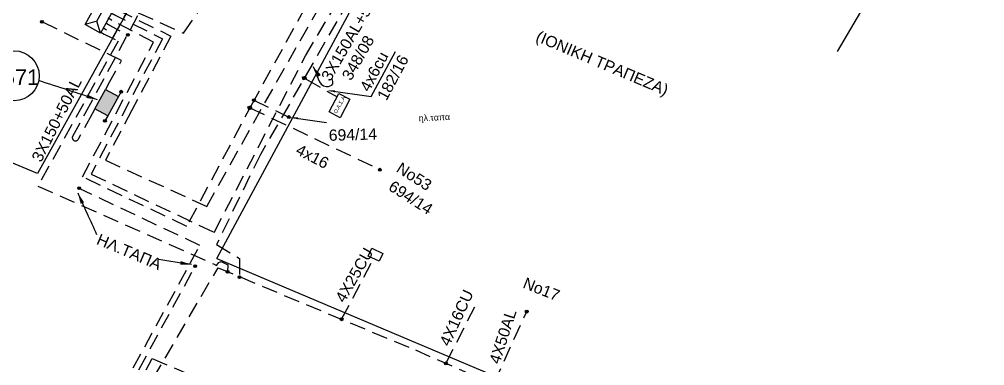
# Model space of a CAD drawing. Header units: millimetres. Extents: x 924 to 3152, y 704 to 1760.
# Drawn here: x 2200.6 to 2354.7, y 1105.1 to 1160.4 of the extents above; entities that cross this region are included whole.
import ezdxf

# ---------------------------------------------------------------- set-up
doc = ezdxf.new("R2010")
doc.units = ezdxf.units.MM
doc.linetypes.add('DASHED', pattern=[19.05, 12.7, -6.35])
for name, color, linetype in [('Link Box 4 Διευθύνσεων', 7, 'Continuous'), ('Άγνωστα', 7, 'Continuous'), ('Γυμνά εναέρια ΧΤ και ΦΟΠ (3Φ)   3x35+35+16CU', 7, 'Continuous'), ('Επιγραφές - Σχήματα', 7, 'Continuous'), ('Επιτοίχιο Κουτί', 7, 'Continuous'), ('Καλώδια ΧΤ   3x150+50AL', 7, 'DASHED'), ('Καλώδια ΧΤ   3x150+50CU', 7, 'DASHED'), ('Καλώδια ΧΤ   3x150AL+50XLPE', 7, 'DASHED'), ('Καλώδια ΧΤ   4x25CU', 7, 'DASHED'), ('Συνδέσεις', 7, 'Continuous'), ('Υποσταθμός πόλεως', 7, 'Continuous'), ('Υπόβαθρο ΔΕΗ', 7, 'Continuous'), ('Υπόγεια Καλώδια Δικτύου ΧΤ   .10', 7, 'DASHED'), ('Υπόγεια Καλώδια Δικτύου ΧΤ   .15', 7, 'DASHED'), ('Υπόγεια καλώδια Παροχών ΧΤ   4x16CU', 7, 'DASHED'), ('Υπόγεια καλώδια Παροχών ΧΤ   4x50AL', 7, 'DASHED'), ('Υπόγεια καλώδια Παροχών ΧΤ   4x6', 7, 'DASHED')]:
    doc.layers.add(name, color=color, linetype=linetype)
doc.styles.get("Standard").update_dxf_attribs({"font": 'ARIAL.TTF'})
doc.linetypes.add('SYN_LINE', pattern='A,0.5,-0.0001,["/\\/\\/\\/",Standard,S=0.1,R=0,X=0,Y=-0.05],-0.25', length=0.7501)
doc.dimstyles.new('ISO-25', dxfattribs={"dimtxt": 2.5, "dimasz": 2.5, "dimexe": 1.25, "dimexo": 0.625, "dimtad": 1, "dimtxsty": 'Standard', "dimcen": 2.5, "dimadec": 0, "dimazin": 0, "dimtfac": 1, "dimtmove": 0, "dimatfit": 3, "dimfxl": 1, "dimarcsym": 0})
doc.dimstyles.get("Standard").update_dxf_attribs({"dimtxt": 0.18, "dimasz": 0.18, "dimexe": 0.18, "dimexo": 0.0625, "dimgap": 0.09, "dimtad": 0, "dimtih": 1, "dimtoh": 1, "dimdec": 4, "dimzin": 0, "dimdsep": 46, "dimtxsty": 'Standard', "dimcen": 0.09, "dimadec": 0, "dimazin": 0, "dimtfac": 1, "dimtdec": 4, "dimtofl": 0, "dimtmove": 0, "dimatfit": 3, "dimfxl": 1, "dimtolj": 1, "dimtzin": 0, "dimarcsym": 0})

# ---------------------------------------------------------------- blocks, each defined once
blk = doc.blocks.new('ΕΠΙΤΟΙΧΙΟ ΚΟΥΤΙ')
at = {"layer": 'Επιτοίχιο Κουτί', "ltscale": 40}
blk.add_lwpolyline([(-2.06, 1.35), (1.86, 1.35), (1.86, -1.39), (-2.06, -1.39)], close=True, dxfattribs=at)
blk = doc.blocks.new('_ΣΥΝΔΕΣΗ')
at = {"layer": 'Συνδέσεις', "linetype": 'SYN_LINE', "ltscale": 40}
blk.add_hatch(color=256, dxfattribs=at).paths.add_polyline_path([(0.5, -0.01, 1), (-0.5, -0.01, 1)])
at = {"layer": 'Συνδέσεις'}
blk.add_circle((0, -0.01), 0.5, dxfattribs=at)
blk = doc.blocks.new('LINK BOX 4 ΑΝΑΧΩΡΗΣΕΩΝ')
at = {"layer": 'Link Box 4 Διευθύνσεων', "ltscale": 40}
blk.add_hatch(color=256, dxfattribs=at).paths.add_polyline_path([(-3.54, 0), (-3.54, -4.67), (3.54, -4.67), (3.54, 0)])
for p, q in [((-3.54, 0), (-5.33, 0)), ((5.33, 0), (3.54, 0)), ((-3.54, -4.67), (-5.33, -4.67)), ((5.33, -4.67), (3.54, -4.67))]:
    blk.add_line(p, q, dxfattribs=at)
blk.add_lwpolyline([(-3.54, -4.67), (-3.54, 0), (3.54, 0), (3.54, -4.67)], close=True, dxfattribs=at)
blk = doc.blocks.new('ΥΠΟΣΤΑΘΜΟΣ ΠΟΛΕΩΣ 13 ΑΝΑΧΩΡΗΣΕΩΝ')
at = {"layer": 'Υποσταθμός πόλεως', "ltscale": 40}
for p, q in [((-11.12, -2.82), (-11.12, -4)), ((-9.53, -2.82), (-9.53, -4)), ((-7.77, -2.82), (-7.77, -4)), ((-5.99, -2.82), (-5.99, -4)), ((-4.14, -2.82), (-4.14, -4)), ((-2.3, -2.82), (-2.3, -4)), ((-0.43, -2.82), (-0.43, -4)), ((1.54, -2.82), (1.54, -4)), ((3.43, -2.82), (3.43, -4)), ((5.39, -2.82), (5.39, -4)), ((7.32, -2.82), (7.32, -4)), ((9.32, -2.82), (9.32, -4)), ((11.11, -2.82), (11.11, -4))]:
    blk.add_line(p, q, dxfattribs=at)
blk.add_lwpolyline([(-11.43, 2.82), (11.43, 2.82), (11.43, -2.82), (-11.43, -2.82)], close=True, dxfattribs=at)
for points in [[(-8.62, 0), (-11.43, 2.82)], [(-11.43, -2.82), (-8.62, 0)], [(-8.62, 0), (8.62, 0)], [(8.62, 0), (11.43, 2.82)], [(11.43, -2.82), (8.62, 0)]]:
    blk.add_lwpolyline(points, dxfattribs=at)
at = {"layer": 'Υποσταθμός πόλεως', "linetype": 'SYN_LINE', "ltscale": 40, "flags": 1}
for tag, p in [('ΜΕΤΑΣΧΗΜΑΤΙΣΜΟΣ', (12.22, 1.68)), ('ΙΣΧΥΣ', (12.2, -1.11)), ('ΑΡΙΘΜΟΣ', (12.32, -3.83))]:
    blk.add_attdef(tag, p, '', height=1.8, dxfattribs=at)
blk = doc.blocks.new('TSONTA XT1')
at = {"ltscale": 40}
h = blk.add_hatch(color=256, dxfattribs=at)
h.dxf.hatch_style = 1
h.paths.add_polyline_path([(595.96, 2487.66), (597.07, 2488.77), (595.96, 2489.87), (594.85, 2488.77)])
blk.add_lwpolyline([(594.85, 2488.77), (595.96, 2489.87), (597.07, 2488.77), (595.96, 2487.66)], close=True, dxfattribs=at)

msp = doc.modelspace()

# ---------------------------------------------------------------- linework, layer by layer
at = {"layer": 'Γυμνά εναέρια ΧΤ και ΦΟΠ (3Φ)   3x35+35+16CU', "linetype": 'Continuous', "ltscale": 80}
msp.add_lwpolyline([(2251.848, 1144.684), (2250.08, 1145.624), (2251.653, 1148.583), (2253.421, 1147.643), (2251.848, 1144.684)], dxfattribs=at)
at = {"layer": 'Επιγραφές - Σχήματα'}
msp.add_circle((2199.83, 1151.399), 4, dxfattribs=at)
at = {"layer": 'Καλώδια ΧΤ   3x150+50AL', "color": 30, "ltscale": 0.2}
msp.add_lwpolyline([(2212.276, 1145.319), (2209.984, 1141.163, -0.7935312), (2209.119, 1141.661), (2211.159, 1145.364), (2228.642, 1177.872)], format="xyb", dxfattribs=at)
msp.add_lwpolyline([(2214.849, 1149.985), (2216.964, 1153.821), (2204.257, 1160.016)], dxfattribs=at)
at = {"layer": 'Καλώδια ΧΤ   3x150+50AL', "color": 151, "ltscale": 0.2}
msp.add_lwpolyline([(2213.645, 1158.314), (2216.402, 1156.95), (2203.619, 1133.753), (2231.641, 1121.329), (2232.104, 1121.055), (2232.472, 1121.553), (2232.851, 1121.7), (2233.921, 1121.158), (2233.895, 1120.066)], dxfattribs=at)
at = {"layer": 'Καλώδια ΧΤ   3x150+50CU', "color": 1, "ltscale": 0.2}
msp.add_lwpolyline([(2215.282, 1161.397), (2223.505, 1157.329), (2212.099, 1135.686), (2231.755, 1126.361), (2246.319, 1154.568), (2257.482, 1173.526), (2267.914, 1192.652), (2279.959, 1216.009), (2291.865, 1239.654), (2291.568, 1240.773), (2292.209, 1241.926), (2293.706, 1242.62), (2304.358, 1260.737), (2304.358, 1260.737)], dxfattribs=at)
at = {"layer": 'Καλώδια ΧΤ   3x150+50CU', "color": 151, "ltscale": 0.2}
msp.add_lwpolyline([(2229.443, 1100.417), (2228.729, 1100.705), (2228.475, 1100.076), (2221.989, 1102.992), (2232.361, 1120.706), (2263.86, 1107.574), (2274.391, 1102.954), (2274.707, 1101.501), (2275.8, 1100.731), (2277.414, 1100.713), (2278.042, 1101.358)], dxfattribs=at)
at = {"layer": 'Καλώδια ΧΤ   3x150AL+50XLPE', "color": 233, "linetype": 'DASHED', "ltscale": 0.2, "true_color": 0xd2798f}
msp.add_lwpolyline([(2216.153, 1163.037), (2226.859, 1158.202), (2235.49, 1170.591), (2237.364, 1172.268), (2244.003, 1182.738), (2244.02, 1186.306), (2266.212, 1227.52), (2265.083, 1232.452), (2268.461, 1239.106), (2267.605, 1240.869), (2279.8, 1262.981), (2288.211, 1267.517), (2292.272, 1275.641), (2288.199, 1277.677), (2292.106, 1285.148), (2290.844, 1290.688), (2311.423, 1330.366), (2311.423, 1330.366, 0.4934794), (2312.775, 1337.573), (2317.731, 1346.179, 0.6314867), (2320.775, 1349.04), (2324.413, 1355.91), (2328.213, 1364.241, 0.8483663), (2329.579, 1370.4)], format="xyb", dxfattribs=at)
at = {"layer": 'Καλώδια ΧΤ   3x150AL+50XLPE', "color": 151, "ltscale": 0.2}
msp.add_lwpolyline([(2313.944, 1249.447, -0.4202588), (2312.475, 1251.502), (2305.26, 1256.789, 0.1896008), (2303.525, 1256.978), (2303.525, 1256.978), (2303.525, 1256.978), (2292.781, 1238.519), (2260.819, 1176.618), (2239.128, 1138.841), (2232.136, 1124.43), (2235.816, 1122.175), (2235.783, 1119.209)], format="xyb", dxfattribs=at)
at = {"layer": 'Καλώδια ΧΤ   3x150AL+50XLPE', "linetype": 'DASHED', "ltscale": 0.2}
msp.add_lwpolyline([(2215.505, 1157.394), (2221.535, 1168.286)], dxfattribs=at)
at = {"layer": 'Καλώδια ΧΤ   3x150AL+50XLPE', "color": 30, "linetype": 'DASHED', "ltscale": 0.2}
msp.add_lwpolyline([(2214.432, 1159.796), (2218.162, 1157.815)], dxfattribs=at)
at = {"layer": 'Καλώδια ΧΤ   3x150AL+50XLPE', "color": 1, "linetype": 'DASHED', "ltscale": 0.2}
msp.add_lwpolyline([(2170.713, 985.037), (2181.625, 1034.032), (2228.714, 1120.982)], dxfattribs=at)
msp.add_lwpolyline([(2241.911, 941.774), (2241.158, 942.247), (2240.374, 942.735), (2230.169, 949.105, 1.0104549), (2227.216, 950.948), (2171.843, 985.51), (2182.571, 1033.678), (2203.62, 1072.544), (2217.25, 1097.713), (2221.857, 1106.219), (2230.317, 1102.581)], format="xyb", dxfattribs=at)
at = {"layer": 'Καλώδια ΧΤ   4x25CU', "color": 151, "ltscale": 0.2}
msp.add_lwpolyline([(2252.092, 1112.48), (2257.205, 1122.175)], dxfattribs=at)
at = {"layer": 'Υπόβαθρο ΔΕΗ'}
for points in [[(2177.008, 1206.887), (2183.897, 1226.5), (2193.9, 1255.648), (2198.414, 1269.494), (2265.707, 1253.254), (2245.652, 1214.223), (2221.535, 1168.286), (2203.549, 1135.795), (2173.199, 1148.484), (2140.99, 1162.336)], [(2232.181, 1122.175), (2257.013, 1168.362), (2285.463, 1222.19), (2295.147, 1241.005), (2342.693, 1207.066), (2319.924, 1165.527)], [(2331.238, 1155.29), (2355.796, 1197.108), (2409.029, 1168.198), (2397.772, 1146.954), (2385.497, 1122.175)], [(2256.799, 1148.07), (2260.675, 1155.279)]]:
    msp.add_lwpolyline(points, dxfattribs=at)
at = {"layer": 'Υπόβαθρο ΔΕΗ', "ltscale": 0.2}
msp.add_lwpolyline([(2232.181, 1122.175), (2359.756, 1068.193), (2385.497, 1122.175)], dxfattribs=at)
at = {"layer": 'Υπόγεια Καλώδια Δικτύου ΧΤ   .10', "color": 173, "ltscale": 0.2}
msp.add_lwpolyline([(2216.319, 1161.932), (2224.849, 1157.734), (2218.607, 1145.891), (2214.393, 1137.894), (2230.577, 1130.518), (2239.836, 1147.076), (2263.63, 1188.884), (2284.114, 1228.07), (2300.555, 1260.237, -0.3765001), (2300.634, 1262.08), (2303.386, 1267.045, -0.6091739), (2304.275, 1266.586), (2304.092, 1266.256)], format="xyb", dxfattribs=at)
at = {"layer": 'Υπόγεια Καλώδια Δικτύου ΧΤ   .10', "color": 1, "ltscale": 0.2}
msp.add_lwpolyline([(2174.781, 1023.296), (2175.68, 1027.425), (2179.447, 1028.851), (2180.679, 1034.386), (2229.456, 1124.281), (2210.188, 1133.391), (2210.188, 1133.391), (2210.188, 1133.391), (2210.188, 1133.391), (2210.188, 1133.391)], dxfattribs=at)
at = {"layer": 'Υπόγεια Καλώδια Δικτύου ΧΤ   .15', "color": 62, "ltscale": 0.2}
for points in [[(2257.863, 1182.826), (2252.99, 1173.431), (2249.935, 1168.969), (2237.861, 1147.045), (2227.366, 1127.336), (2210.728, 1135.23), (2222.068, 1156.748), (2222.068, 1156.748), (2222.068, 1156.748), (2214.85, 1160.582)], [(2238.099, 1147.476), (2243.66, 1144.807)]]:
    msp.add_lwpolyline(points, dxfattribs=at)
at = {"layer": 'Υπόγεια καλώδια Παροχών ΧΤ   4x16CU', "color": 62, "linetype": 'DASHED', "ltscale": 0.2}
msp.add_lwpolyline([(2237.451, 1146.275), (2258.005, 1136.503)], dxfattribs=at)
at = {"layer": 'Υπόγεια καλώδια Παροχών ΧΤ   4x16CU', "color": 151, "ltscale": 0.2}
msp.add_lwpolyline([(2268.744, 1105.432), (2273.795, 1115.341)], dxfattribs=at)
at = {"layer": 'Υπόγεια καλώδια Παροχών ΧΤ   4x50AL', "color": 151, "ltscale": 0.2}
msp.add_lwpolyline([(2276.428, 1102.326), (2281.63, 1113.702)], dxfattribs=at)
at = {"layer": 'Υπόγεια καλώδια Παροχών ΧΤ   4x6', "color": 151, "linetype": 'DASHED', "ltscale": 0.2}
msp.add_lwpolyline([(2246.444, 1150.876), (2246.444, 1150.876), (2251.372, 1148.019)], dxfattribs=at)

# ---------------------------------------------------------------- block references
at = {"layer": 'Link Box 4 Διευθύνσεων', "xscale": 0.4999999999998885, "yscale": 0.4999999999998885, "zscale": 0.4999999999998885, "rotation": 61.1224056955806}
msp.add_blockref('LINK BOX 4 ΑΝΑΧΩΡΗΣΕΩΝ', (2213.562, 1147.652), dxfattribs=at)
at = {"layer": 'Επιτοίχιο Κουτί', "xscale": 0.4999999999999999, "yscale": 0.4999999999999999, "zscale": 0.4999999999999999, "rotation": 334.9702266229109}
msp.add_blockref('ΕΠΙΤΟΙΧΙΟ ΚΟΥΤΙ', (2257.544, 1122.783), dxfattribs=at)
at = {"layer": 'Συνδέσεις'}
for p, xscale, yscale, zscale in [((2204.26, 1160.027), 0.45, 0.45, 0.45), ((2217.971, 1157.937), 0.4499999999999993, 0.4499999999999993, 0.4499999999999993), ((2216.893, 1148.858), 0.45, 0.45, 0.45), ((2238.102, 1147.488), 0.45, 0.45, 0.45), ((2243.66, 1144.807), 0.45, 0.45, 0.45), ((2214.319, 1144.192), 0.45, 0.45, 0.45), ((2258.201, 1136.396), 0.45, 0.45, 0.45), ((2210.203, 1133.428), 0.4499999999998181, 0.4499999999998181, 0.4499999999998181), ((2228.714, 1120.982), 0.45, 0.45, 0.45), ((2233.897, 1120.071), 0.45, 0.45, 0.45), ((2235.783, 1119.209), 0.45, 0.45, 0.45), ((2252.093, 1112.486), 0.4499999999998181, 0.4499999999998181, 0.4499999999998181), ((2281.631, 1113.707), 0.4499999999998181, 0.4499999999998181, 0.4499999999998181), ((2268.745, 1105.437), 0.4499999999998181, 0.4499999999998181, 0.4499999999998181)]:
    msp.add_blockref('_ΣΥΝΔΕΣΗ', p, dxfattribs=dict(at, xscale=xscale, yscale=yscale, zscale=zscale))
at = {"layer": 'Συνδέσεις', "xscale": 0.3075184835441075, "yscale": 0.3075184835441075, "zscale": 0.3075184835441075}
for p, rotation in [((2818.601, 611.015), 60.13581053287886), ((1730.48, 544.348), 333.3609825687632)]:
    msp.add_blockref('TSONTA XT1', p, dxfattribs=dict(at, rotation=rotation))
at = {"layer": 'Υποσταθμός πόλεως', "xscale": 0.4999999999998153, "yscale": 0.4999999999998153, "zscale": 0.4999999999998153, "rotation": 61.21227506396481}
msp.add_blockref('ΥΠΟΣΤΑΘΜΟΣ ΠΟΛΕΩΣ 13 ΑΝΑΧΩΡΗΣΕΩΝ', (2215.118, 1163.902), dxfattribs=at)

# ---------------------------------------------------------------- texts
at = {"ltscale": 30, "insert": (2250.761, 1145.581), "char_height": 0.6, "width": 113.58093, "attachment_point": 1, "rotation": 61.03515}
msp.add_mtext('Ο.Α.Σ.Α', dxfattribs=at)
at = {"layer": 'Άγνωστα', "color": 7}
note = msp.add_mtext_dynamic_manual_height_columns('{\\H0.55556x;ηλ.ταπα}\\P', width=1.8, gutter_width=12.5, heights=[0.0453, 0], dxfattribs=dict(at, insert=(2250.091, 1144.521), char_height=1.8, attachment_point=1, rotation=2.43094))
for column, words in zip(note.columns.linked_columns, ['\\P']):
    column.text = words
at = {"layer": 'Επιγραφές - Σχήματα', "char_height": 1.8, "width": 30, "attachment_point": 1}
for s, insert, rotation in [('348/08', (2252.019, 1151.376), 60.36519), ('694/14', (2250.013, 1142.788), 1.76314), ('No53', (2261.631, 1137.681), 327.41462), ('694/14', (2260.38, 1134.763), 327.41462)]:
    msp.add_mtext(s, dxfattribs=dict(at, insert=insert, rotation=rotation))
at = {"layer": 'Επιγραφές - Σχήματα', "linetype": 'Continuous', "char_height": 1.8, "width": 57.33182, "attachment_point": 1, "rotation": 337.05942}
for s, insert in [('(IONIKH TΡΑΠΕΖΑ)', (2283.628, 1158.665)), ('ΗΛ.ΤΑΠΑ', (2213.517, 1126.217))]:
    msp.add_mtext(s, dxfattribs=dict(at, insert=insert))
at = {"layer": 'Επιγραφές - Σχήματα', "insert": (2197.994, 1152.419), "char_height": 2.5, "width": 30, "attachment_point": 1}
msp.add_mtext('571', dxfattribs=at)
at = {"layer": 'Επιγραφές - Σχήματα', "insert": (2281.534, 1119.229), "char_height": 1.8, "attachment_point": 1, "rotation": 338.39933}
msp.add_mtext_dynamic_manual_height_columns('\\pt0;No17', width=10.09091, gutter_width=12.5, heights=[0], dxfattribs=at)
at = {"layer": 'Καλώδια ΧΤ   3x150+50AL', "color": 7, "ltscale": 0.2, "insert": (2202.52, 1138.262), "char_height": 1.8, "width": 30, "attachment_point": 1, "rotation": 63.41202}
msp.add_mtext('3X150+50AL', dxfattribs=at)
at = {"layer": 'Καλώδια ΧΤ   3x150AL+50XLPE', "color": 7, "ltscale": 0.2, "insert": (2254.784, 1159.921), "char_height": 1.8, "width": 30, "attachment_point": 5, "rotation": 59.90923}
msp.add_mtext('3X150AL+50XLPE', dxfattribs=at)
at = {"layer": 'Καλώδια ΧΤ   4x25CU', "color": 7, "ltscale": 0.2, "insert": (2245.433, 1140.577), "char_height": 1.8, "width": 30, "attachment_point": 1, "rotation": 332.60577}
msp.add_mtext('4x16', dxfattribs=at)
at = {"layer": 'Καλώδια ΧΤ   4x25CU', "color": 7, "insert": (2250.969, 1115.872), "char_height": 1.8, "width": 168.37176, "attachment_point": 1, "rotation": 60.26171}
msp.add_mtext('4X25CU', dxfattribs=at)
at = {"layer": 'Υπόγεια καλώδια Παροχών ΧΤ   4x16CU', "color": 7, "insert": (2267.63, 1108.767), "char_height": 1.8, "width": 168.37176, "attachment_point": 1, "rotation": 65.48096}
msp.add_mtext('4X16CU', dxfattribs=at)
at = {"layer": 'Υπόγεια καλώδια Παροχών ΧΤ   4x50AL', "color": 7, "ltscale": 0.2, "char_height": 1.8, "attachment_point": 1, "rotation": 62}
for s, insert in [('4x6cu', (2254.896, 1149.54)), ('182/16', (2257.665, 1148.151))]:
    msp.add_mtext_dynamic_manual_height_columns(s, width=1.8, gutter_width=12.5, heights=[0.118], dxfattribs=dict(at, insert=insert))
at = {"layer": 'Υπόγεια καλώδια Παροχών ΧΤ   4x50AL', "color": 7, "insert": (2275.587, 1105.749), "char_height": 1.8, "width": 168.37176, "attachment_point": 1, "rotation": 72.17215}
msp.add_mtext('4X50AL', dxfattribs=at)

# ---------------------------------------------------------------- leaders
at = {"layer": 'Επιγραφές - Σχήματα', "path_type": 1}
for points in [[(2247.536, 1152.856), (2249.662, 1149.691), (2250.675, 1150.096), (2250.574, 1150.905)], [(2213.143, 1147.577), (2203.754, 1150.623)], [(2209.976, 1132.682), (2212.969, 1126.056)], [(2228.144, 1121.217), (2222.876, 1122.034)]]:
    msp.add_leader(points, dimstyle='Standard', override={"dimasz": 1.8, "dimgap": 0.09, "dimtad": 0}, dxfattribs=at)
at = {"layer": 'Επιγραφές - Σχήματα', "ltscale": 40}
for points in [[(2250.037, 1149.041), (2256.799, 1148.07)], [(2244.107, 1144.734), (2249.67, 1143.92)]]:
    msp.add_leader(points, dimstyle='ISO-25', override={"dimasz": 1, "dimtad": 0}, dxfattribs=at)

doc.saveas('drawing.dxf')
